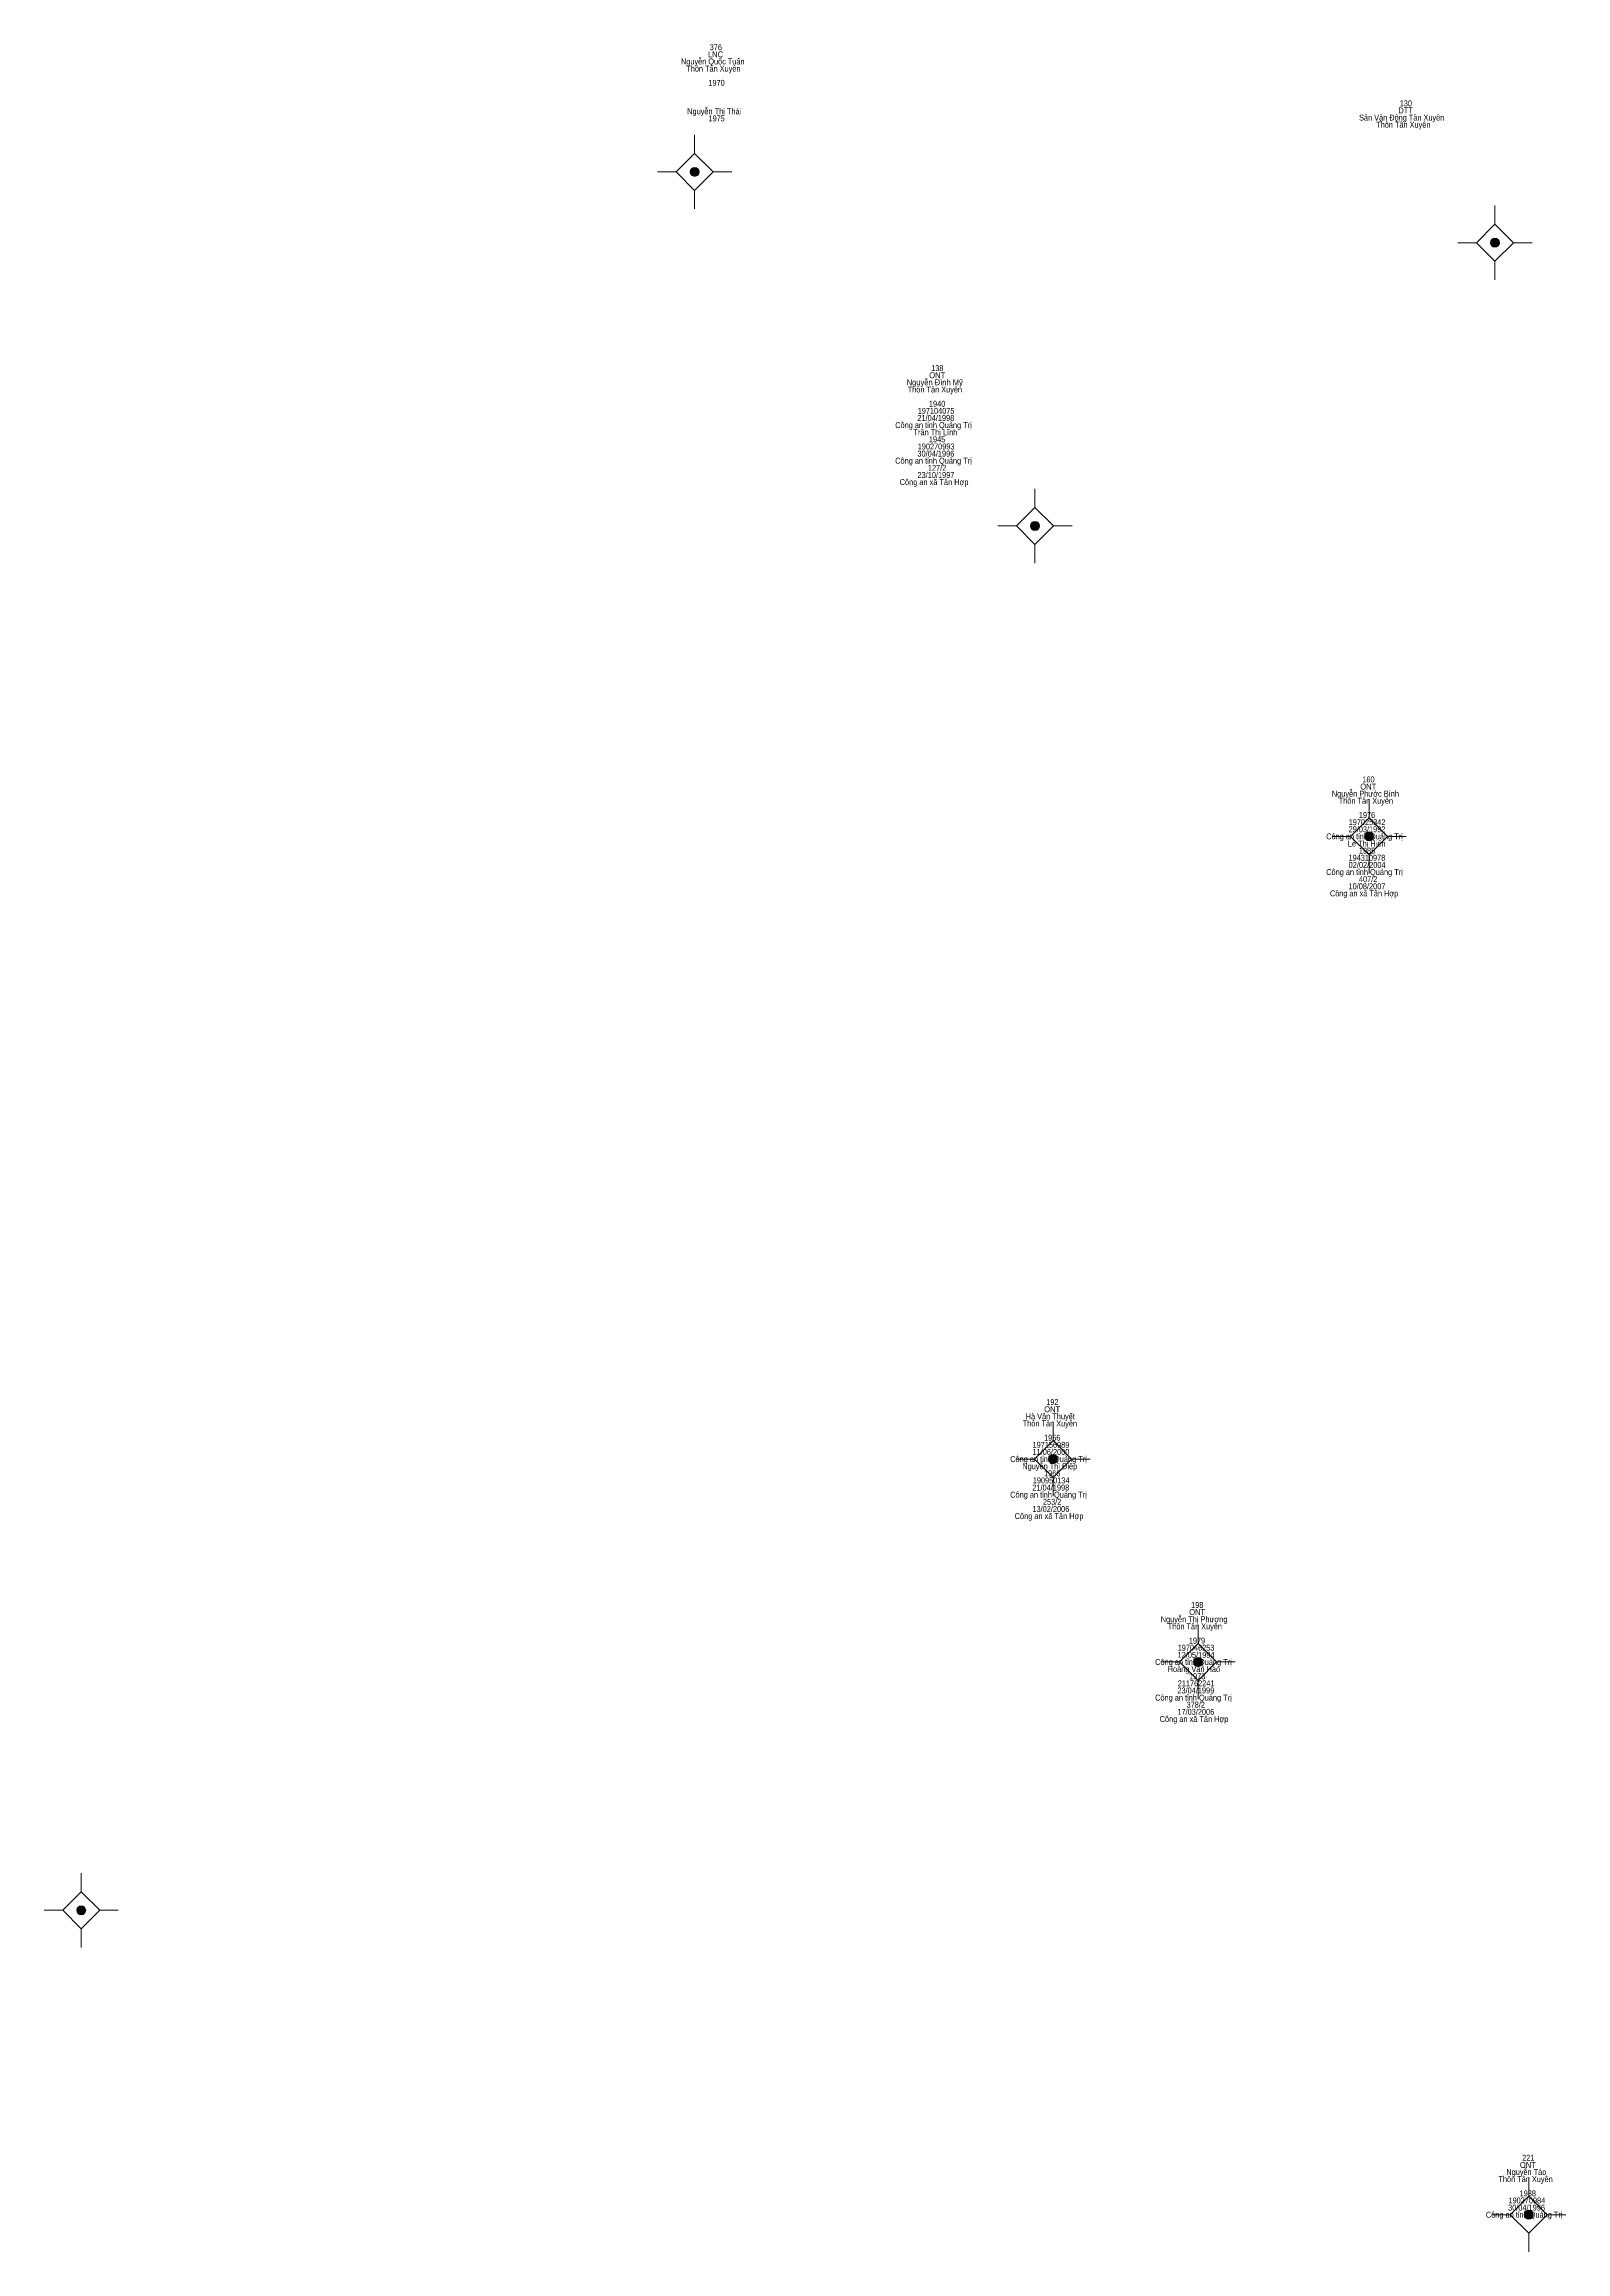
# Model space of a CAD drawing. Header units: metres. Extents: x 550999 to 552168, y 1840734 to 1841978.
# Drawn here: x 551153.4 to 551256, y 1841283.8 to 1841432.6 of the extents above; entities that cross this region are included whole.
import ezdxf
from ezdxf.enums import TextEntityAlignment as Align

# ---------------------------------------------------------------- set-up
doc = ezdxf.new("R2010")
doc.units = ezdxf.units.M
doc.header["$LTSCALE"] = 0.16
doc.layers.add('11', color=7, linetype='Continuous', lineweight=13)
doc.layers.add('15', color=7, linetype='Continuous')

msp = doc.modelspace()

# ---------------------------------------------------------------- hatches: boundary and pattern name
at = {"layer": '11'}
for points in [[(551197.5695, 1841423.96, 1), (551196.9695, 1841423.96, 1)], [(551251.5095, 1841419.19, 1), (551250.9095, 1841419.19, 1)], [(551220.5095, 1841400.11, 1), (551219.9095, 1841400.11, 1)], [(551243.0295, 1841379.19, 1), (551242.4295, 1841379.19, 1)], [(551221.7295, 1841337.24, 1), (551221.1295, 1841337.24, 1)], [(551231.4995, 1841323.57, 1), (551230.8995, 1841323.57, 1)], [(551156.2295, 1841306.84, 1), (551155.6295, 1841306.84, 1)], [(551253.7895, 1841286.33, 1), (551253.1895, 1841286.33, 1)]]:
    msp.add_hatch(color=256, dxfattribs=at).paths.add_polyline_path(points)

# ---------------------------------------------------------------- linework, layer by layer
for p, q in [((551197.27, 1841426.46), (551197.27, 1841425.21)), ((551196.02, 1841423.96), (551194.77, 1841423.96)), ((551197.27, 1841422.71), (551197.27, 1841421.46)), ((551199.77, 1841423.96), (551198.52, 1841423.96)), ((551251.21, 1841421.69), (551251.21, 1841420.44)), ((551249.96, 1841419.19), (551248.71, 1841419.19)), ((551253.71, 1841419.19), (551252.46, 1841419.19)), ((551251.21, 1841417.94), (551251.21, 1841416.69)), ((551220.21, 1841402.61), (551220.21, 1841401.36)), ((551218.96, 1841400.11), (551217.71, 1841400.11)), ((551220.21, 1841398.86), (551220.21, 1841397.61)), ((551222.71, 1841400.11), (551221.46, 1841400.11)), ((551242.73, 1841381.69), (551242.73, 1841380.44)), ((551241.48, 1841379.19), (551240.23, 1841379.19)), ((551245.23, 1841379.19), (551243.98, 1841379.19)), ((551242.73, 1841377.94), (551242.73, 1841376.69)), ((551221.43, 1841339.74), (551221.43, 1841338.49)), ((551220.18, 1841337.24), (551218.93, 1841337.24)), ((551223.93, 1841337.24), (551222.68, 1841337.24)), ((551221.43, 1841335.99), (551221.43, 1841334.74)), ((551231.2, 1841326.07), (551231.2, 1841324.82)), ((551229.95, 1841323.57), (551228.7, 1841323.57)), ((551233.7, 1841323.57), (551232.45, 1841323.57)), ((551231.2, 1841322.32), (551231.2, 1841321.07)), ((551155.93, 1841309.34), (551155.93, 1841308.09)), ((551154.68, 1841306.84), (551153.43, 1841306.84)), ((551158.43, 1841306.84), (551157.18, 1841306.84)), ((551155.93, 1841305.59), (551155.93, 1841304.34)), ((551253.49, 1841288.83), (551253.49, 1841287.58)), ((551252.24, 1841286.33), (551250.99, 1841286.33)), ((551255.99, 1841286.33), (551254.74, 1841286.33)), ((551253.49, 1841285.08), (551253.49, 1841283.83))]:
    msp.add_line(p, q, dxfattribs=at)
for points in [[(551197.27, 1841425.21), (551196.02, 1841423.96), (551197.27, 1841422.71), (551198.52, 1841423.96)], [(551251.21, 1841420.44), (551249.96, 1841419.19), (551251.21, 1841417.94), (551252.46, 1841419.19)], [(551220.21, 1841401.36), (551218.96, 1841400.11), (551220.21, 1841398.86), (551221.46, 1841400.11)], [(551242.73, 1841380.44), (551241.48, 1841379.19), (551242.73, 1841377.94), (551243.98, 1841379.19)], [(551221.43, 1841338.49), (551220.18, 1841337.24), (551221.43, 1841335.99), (551222.68, 1841337.24)], [(551231.2, 1841324.82), (551229.95, 1841323.57), (551231.2, 1841322.32), (551232.45, 1841323.57)], [(551155.93, 1841308.09), (551154.68, 1841306.84), (551155.93, 1841305.59), (551157.18, 1841306.84)], [(551253.49, 1841287.58), (551252.24, 1841286.33), (551253.49, 1841285.08), (551254.74, 1841286.33)]]:
    msp.add_lwpolyline(points, close=True, dxfattribs=at)
for centre in [(551197.2695, 1841423.96), (551251.2095, 1841419.19), (551220.2095, 1841400.11), (551242.7295, 1841379.19), (551221.4295, 1841337.24), (551231.1995, 1841323.57), (551155.9295, 1841306.84), (551253.4895, 1841286.33)]:
    msp.add_circle(centre, 0.3, dxfattribs=at)

# ---------------------------------------------------------------- texts
at = {"layer": '15'}
for s, width, p in [('Nguyễn Quốc Tuấn', 0.85, (551198.495, 1841431.2)), ('LNC', 0.95, (551198.68, 1841431.68)), ('376', 0.85, (551198.7, 1841432.16)), ('Thôn Tân Xuyên', 0.85, (551198.535, 1841430.72)), (' 1970', 0.85, (551198.68, 1841429.76)), ('130', 0.85, (551245.205, 1841428.38)), (' Nguyễn Thị Thái', 0.9, (551198.525, 1841427.84)), (' 1975', 0.85, (551198.685, 1841427.36)), ('Sân Vận Động Tân Xuyên', 0.85, (551244.925, 1841427.42)), ('Thôn Tân Xuyên', 0.85, (551245.035, 1841426.94)), ('DTT', 0.95, (551245.19, 1841427.9)), ('138', 0.85, (551213.625, 1841410.54)), ('Nguyễn Đình Mỹ', 0.95, (551213.455, 1841409.58)), ('Thôn Tân Xuyên', 0.85, (551213.465, 1841409.1)), ('ONT', 0.95, (551213.62, 1841410.06)), ('197104075', 0.85, (551213.545, 1841407.66)), ('1940', 0.85, (551213.615, 1841408.14)), ('Công an tỉnh Quảng Trị', 0.9, (551213.37, 1841406.7)), ('Trần Thị Lĩnh', 0.9, (551213.5, 1841406.22)), ('21/04/1998', 0.9, (551213.525, 1841407.18)), ('30/04/1996', 0.9, (551213.53, 1841404.78)), ('190270993', 0.85, (551213.545, 1841405.26)), ('1945', 0.85, (551213.61, 1841405.74)), ('Công an tỉnh Quảng Trị', 0.9, (551213.37, 1841404.3)), ('Công an xã Tân Hợp', 0.9, (551213.41, 1841402.86)), ('23/10/1997', 0.9, (551213.535, 1841403.34)), ('127/2', 0.85, (551213.615, 1841403.82)), ('ONT', 0.95, (551242.67, 1841382.35)), ('160', 0.85, (551242.685, 1841382.83)), ('Nguyễn Phước Bình', 0.9, (551242.48, 1841381.87)), ('Thôn Tân Xuyên', 0.85, (551242.515, 1841381.39)), ('29/03/1992', 0.85, (551242.585, 1841379.47)), ('197025342', 0.85, (551242.59, 1841379.95)), ('1976 ', 0.85, (551242.655, 1841380.43)), ('Công an tỉnh Quảng Trị', 0.9, (551242.42, 1841378.99)), ('Lê Thị Hiến', 0.9, (551242.565, 1841378.51)), ('1985 ', 0.85, (551242.655, 1841378.03)), ('Công an tỉnh Quảng Trị', 0.9, (551242.42, 1841376.59)), ('02/02/2004', 0.9, (551242.595, 1841377.07)), ('194310978', 0.85, (551242.58, 1841377.55)), ('407/2', 0.85, (551242.665, 1841376.11)), ('Công an xã Tân Hợp ', 0.85, (551242.46, 1841375.15)), ('10/08/2007', 0.9, (551242.585, 1841375.63)), ('ONT', 0.95, (551221.37, 1841340.4)), ('192', 0.85, (551221.385, 1841340.88)), ('Thôn Tân Xuyên', 0.85, (551221.215, 1841339.44)), ('Hà Văn Thuyết', 0.9, (551221.24, 1841339.92)), ('11/06/2000', 0.9, (551221.285, 1841337.52)), ('197156989', 0.85, (551221.285, 1841338)), ('1966', 0.85, (551221.37, 1841338.48)), ('Công an tỉnh Quảng Trị', 0.9, (551221.12, 1841337.04)), ('Nguyễn Thị Điệp', 0.9, (551221.205, 1841336.56)), ('1966', 0.85, (551221.37, 1841336.08)), ('Công an tỉnh Quảng Trị', 0.9, (551221.12, 1841334.64)), ('21/04/1998', 0.9, (551221.275, 1841335.12)), ('190950134', 0.85, (551221.3, 1841335.6)), ('Công an xã Tân Hợp', 0.9, (551221.16, 1841333.2)), ('13/02/2006', 0.9, (551221.28, 1841333.68)), ('253/2', 0.85, (551221.365, 1841334.16)), ('198', 0.85, (551231.145, 1841327.21)), ('Nguyễn Thị Phương', 0.9, (551230.935, 1841326.25)), ('Thôn Tân Xuyên', 0.85, (551230.985, 1841325.77)), ('ONT', 0.95, (551231.14, 1841326.73)), ('197046253', 0.85, (551231.065, 1841324.33)), ('1979', 0.85, (551231.13, 1841324.81)), ('Công an tỉnh Quảng Trị', 0.9, (551230.89, 1841323.37)), ('Hoàng Văn Hào ', 0.9, (551230.99, 1841322.89)), ('12/05/1994', 0.9, (551231.065, 1841323.85)), ('23/04/1999', 0.9, (551231.05, 1841321.45)), ('211762241', 0.85, (551231.07, 1841321.93)), ('1973', 0.85, (551231.14, 1841322.41)), ('Công an tỉnh Quảng Trị', 0.9, (551230.89, 1841320.97)), ('17/03/2006', 0.9, (551231.05, 1841320.01)), ('378/2 ', 0.85, (551231.115, 1841320.49)), ('Công an xã Tân Hợp', 0.9, (551230.93, 1841319.53)), ('221', 0.8, (551253.455, 1841289.97)), ('Thôn Tân Xuyên', 0.85, (551253.275, 1841288.53)), ('Nguyễn Táo', 0.85, (551253.325, 1841289.01)), ('ONT', 0.95, (551253.43, 1841289.49)), ('190270984', 0.85, (551253.36, 1841287.09)), ('1938', 0.85, (551253.425, 1841287.57)), ('Công an tỉnh Quảng Trị', 0.9, (551253.18, 1841286.13)), ('30/04/1996', 0.9, (551253.34, 1841286.61))]:
    msp.add_text(s, height=0.4, dxfattribs=dict(at, width=width)).set_placement(p, align=Align.CENTER)

doc.saveas('drawing.dxf')
